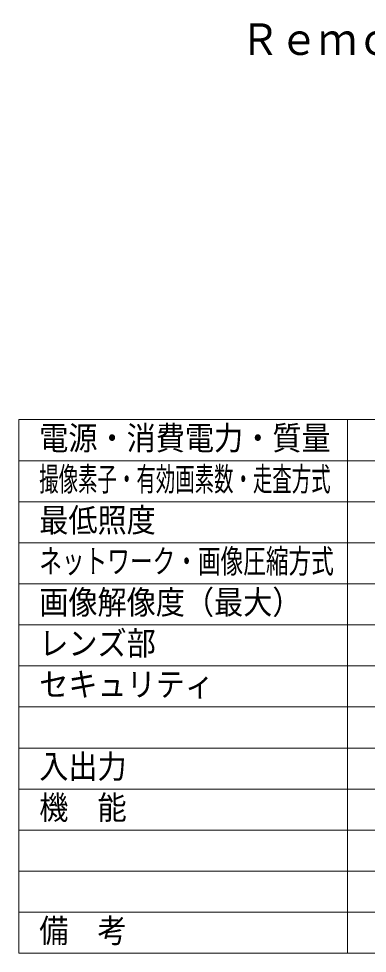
# Model space of a CAD drawing. Units: millimetres on the paper. Extents: x -62 to 64, y -58 to 59.
# Drawn here: x -62.5 to -20.1, y -54.6 to 59.2 of the extents above; entities that cross this region are included whole.
import ezdxf
from ezdxf.enums import TextEntityAlignment as Align

# ---------------------------------------------------------------- set-up
doc = ezdxf.new("R2010")
doc.units = ezdxf.units.MM
doc.layers.add('0-0_MOJI1', color=7, linetype='Continuous')
doc.layers.add('0-5_WAKU', color=4, linetype='Continuous', lineweight=9)
doc.styles.add('ＭＳ ゴシック', font='')
doc.styles.get('ＭＳ ゴシック').set_extended_font_data('MS Gothic')

msp = doc.modelspace()

# ---------------------------------------------------------------- linework, layer by layer
at = {"layer": '0-5_WAKU', "color": 3}
for p, q in [((-62.5, -54.582), (-62.5, 10.418)), ((-62.5, 10.418), (62.5, 10.418)), ((-22.5, -54.582), (-22.5, 10.418)), ((-62.5, -54.582), (62.5, -54.582))]:
    msp.add_line(p, q, dxfattribs=at)
at = {"layer": '0-5_WAKU'}
for p, q in [((-62.5, 5.418), (62.5, 5.418)), ((-62.5, 0.418), (62.5, 0.418)), ((-62.5, -4.582), (62.5, -4.582)), ((-62.5, -9.582), (62.5, -9.582)), ((62.5, -14.582), (-62.5, -14.582)), ((62.5, -19.582), (-62.5, -19.582)), ((62.5, -24.582), (-62.5, -24.582)), ((-62.5, -29.582), (62.5, -29.582)), ((-62.5, -34.582), (62.5, -34.582)), ((-62.5, -39.582), (62.5, -39.582)), ((-62.5, -44.582), (62.5, -44.582)), ((-62.5, -49.582), (62.5, -49.582))]:
    msp.add_line(p, q, dxfattribs=at)

# ---------------------------------------------------------------- texts
at = {"layer": '0-0_MOJI1', "style": 'ＭＳ ゴシック'}
for s, height, width, p in [('Ｒｅｍｏ専用２ＭＰスピーカーカメラ 無線', 3.849, 0.9, (-35.5, 53.678)), ('電源・消費電力・質量', 2.889, 0.9, (-60, 5.863)), ('撮像素子・有効画素数・走査方式', 2.889, 0.6, (-60, 0.863)), ('最低照度', 2.889, 0.9, (-60, -4.137)), ('ネットワーク・画像圧縮方式', 2.889, 0.7, (-60, -9.137)), ('画像解像度（最大）', 2.889, 0.9, (-60, -14.137)), ('レンズ部', 2.889, 0.9, (-60, -19.137)), ('セキュリティ', 2.889, 0.9, (-60, -24.137)), ('入出力', 2.889, 0.9, (-60, -34.137)), ('機\u3000能', 2.889, 0.9, (-60, -39.137)), ('備\u3000考', 2.889, 0.9, (-60, -54.137))]:
    msp.add_text(s, height=height, dxfattribs=dict(at, width=width)).set_placement(p, align=Align.BOTTOM_LEFT)

doc.saveas('drawing.dxf')
